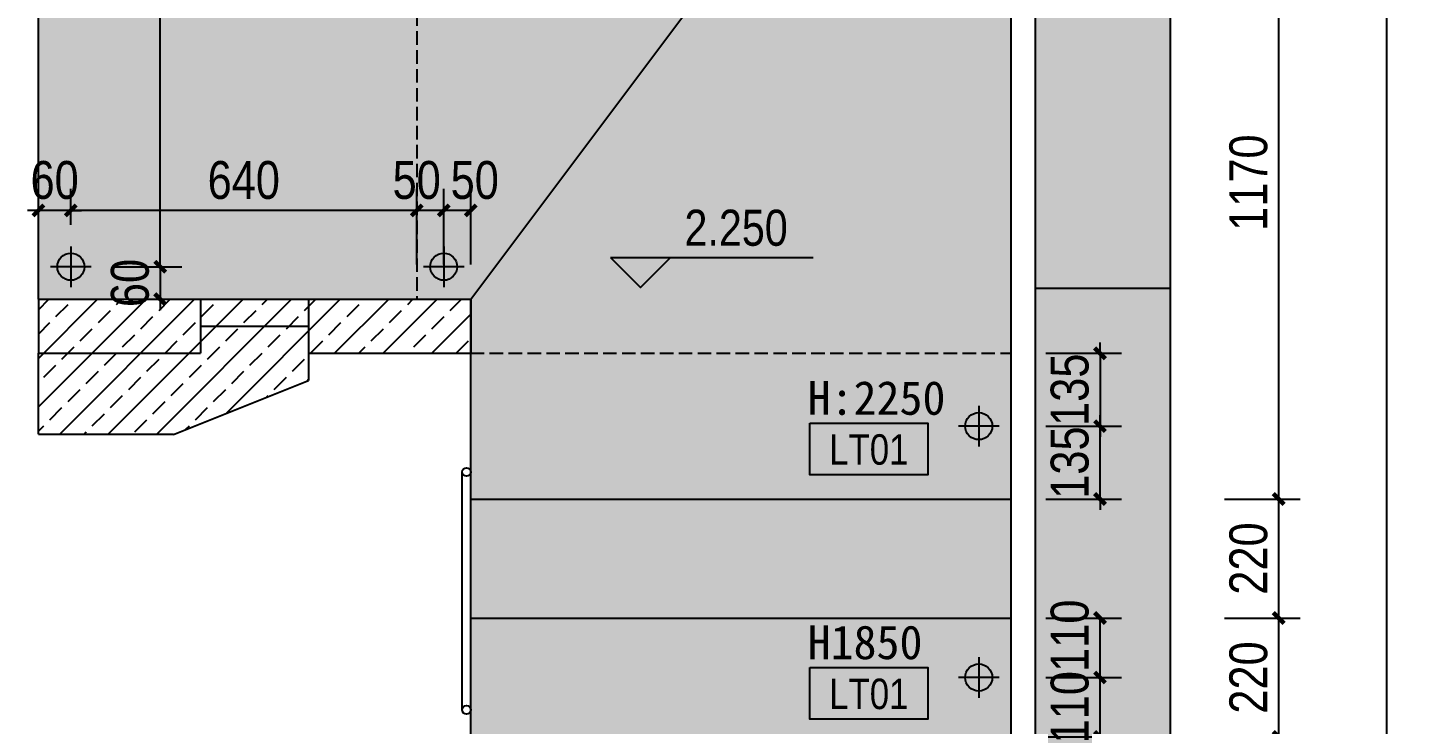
# Model space of a CAD drawing. Extents: x 9928 to 93764, y -101273 to -34887.
# Drawn here: x 39214 to 41769, y -81599 to -80310 of the extents above; entities that cross this region are included whole.
import ezdxf
from ezdxf.enums import TextEntityAlignment as Align

# ---------------------------------------------------------------- set-up
doc = ezdxf.new("R2010")
doc.units = 0
doc.header["$LTSCALE"] = 1000
doc.header["$MEASUREMENT"] = 0
doc.linetypes.add('CENTER', pattern=[2, 1.25, -0.25, 0.25, -0.25])
doc.linetypes.add('DASH', pattern=[0.35, 0.25, -0.1])
doc.layers.add('_0', color=7, linetype='Continuous', lineweight=25)
doc.layers.add('MATERAL LIST-A1$0$MATERAL LIST-A1$0$A-ANNO-NOTE', color=4, linetype='Continuous', lineweight=9)
for name, color, linetype in [('A', 163, 'CENTER'), ('A-ANNO-DIMS', 6, 'Continuous'), ('A-ANNO-NOTE', 4, 'Continuous'), ('A-FLOR-HRAL', 42, 'Continuous'), ('A-FLOR-STRS', 54, 'Continuous'), ('A-FURN-PATT-251', 251, 'Continuous'), ('A-WALL-PATT-252', 252, 'Continuous'), ('LIGHT190', 190, 'Continuous'), ('MATERAL LIST-A1$0$MATERAL LIST-A1$0$A-ANNO-RNME', 1, 'Continuous')]:
    doc.layers.add(name, color=color, linetype=linetype)
doc.styles.add('DIM_T3', font='ARIALN.TTF')
doc.styles.add('EN', font='ARIALN.TTF')
doc.styles.add('MATERAL LIST-A1$0$MATERAL LIST-A1$0$EN1', font='ARIALN.TTF', dxfattribs={"height": 2.5})
doc.dimstyles.new('_TCH_ARCH&&20', dxfattribs={"dimtxt": 70, "dimasz": 20, "dimexe": 40, "dimexo": 40, "dimgap": 20, "dimtad": 1, "dimdec": 0, "dimzin": 0, "dimdsep": 46, "dimtxsty": 'DIM_T3', "dimblk": 'ARCHTICK', "dimcen": 0.09, "dimclrd": 6, "dimclre": 6, "dimclrt": 6, "dimazin": 2, "dimtfac": 1, "dimtdec": 0, "dimtix": 1, "dimtmove": 2, "dimatfit": 3, "dimfxl": 100, "dimfxlon": 1, "dimtolj": 1, "dimtzin": 0, "dimarcsym": 0})

# ---------------------------------------------------------------- blocks, each defined once
blk = doc.blocks.new('aslidufhasldifuhaf')
at = {"layer": 'A-FURN-PATT-251'}
h = blk.add_hatch(dxfattribs=at)
h.set_pattern_fill('碎沙', color=256, scale=20)
h.set_pattern_definition([(37.5, (0, 0), (-1.600031, 48.941324), [0, -38.608, 0, -43.18, 0, -41.275]), (7.5, (0, 0), (44.95233, 71.68251), [0, -20.828, 0, -34.798, 0, -13.335]), (327.5, (-31.24, 0), (79.099237, 0.143718), [0, -12.7, 0, -45.72, 0, -59.69]), (317.5, (-31.24, 0), (76.355645, 22.29293), [0, -6.35, 0, -29.972, 0, -34.29])])
h.paths.add_polyline_path([(19187.9, -90621.1), (19437.9, -90621.1), (19437.9, -76798.2), (19187.9, -76798.2)])
h = blk.add_hatch(dxfattribs=at)
h.set_pattern_fill('大理石', color=256, scale=100)
h.set_pattern_definition([(41.98721, (250, 34.286), (599.99999, 450.00001), [9.6097, -2008.4338]), (68.19859, (107.143, 19.286), (300, 900), [34.6189, -2388.7052]), (60.945396, (100, 2.143), (299.99998, 450.000013), [14.708, -3073.9809]), (90, (107.14, 15), (300, -2e-14), [4.2857, -445.7143]), (71.56505, (247.14, 25.71), (6e-07, 450), [9.0351, -939.6482]), (171.469234, (247.143, 25.714), (-300, 3e-06), [14.4455, -3019.1166]), (79.2157, (227.143, -2.143), (300.000001, 1800), [30.5394, -3176.0943]), (62.132996, (1.429, 135), (1199.9999854, 2250.0000088), [70.2946, -14691.5649]), (0, (5.75, 201), (0, 450), [0, -300]), (64.983107, (200, 282.857), (600.0000015, 1349.999999), [47.2941, -4918.5894]), (81.43911, (315.714, 105), (599.999999, 4049.9999745), [67.177, -14040.0018]), (82.874984, (150, 145.714), (299.999982, 2250.0000023), [34.5525, -7221.4794]), (76.75948, (120, 51.429), (300.000003, 1349.999999), [74.8468, -7784.0652]), (0, (73.23, 51.65), (0, 450), [0, -300]), (0, (78.05, 46.83), (0, 450), [0, -300]), (0, (111.8, 70.9), (0, 450), [0, -300]), (0, (102.15, 123.9), (0, 450), [0, -300]), (59.036243, (137.143, 124.286), (299.999976, 450.000013), [24.9898, -5222.8668]), (0, (149.97, 144.9), (0, 450), [0, -300]), (0, (111.8, 128.7), (0, 450), [0, -300]), (0, (126.26, 157.62), (0, 450), [0, -300]), (0, (111.8, 114.27), (0, 450), [0, -300]), (50.19443, (285.714, 83.57), (300, 450), [11.1575, -2331.9174]), (90, (285.7, 70.7), (300, -2e-14), [12.8571, -437.1428]), (43.66778, (270, 55.714), (900.000001, 899.999998), [21.7242, -4540.3476]), (90, (270, 51.43), (300, -2e-14), [4.2857, -445.7143]), (39.80557, (257.143, 40.714), (599.999986, 450.000018), [16.7362, -3497.8761]), (0, (213, 70.9), (0, 450), [0, -300]), (0, (286.37, 84.5), (0, 450), [0, -300]), (0, (286.37, 84.5), (0, 450), [0, -300]), (29.357753, (292.857, 92.143), (899.999998, 450.000003), [26.2251, -2727.4089]), (0, (285.33, 114.27), (0, 450), [0, -300]), (146.30993, (200, 282.857), (-600.000004, 449.999992), [30.9047, -3214.0914]), (8.130102, (167.143, 222.857), (2999.999979, 449.9999973), [30.3046, -6333.6564]), (47.862405, (100, 214.286), (1200.0000005, 1349.9999987), [40.4566, -8455.4247]), (14.620874, (34.286, 197.143), (1799.999995, 450.0000188), [67.9135, -7063.005]), (0, (58.77, 225.06), (0, 450), [0, -300]), (18.43495, (154.286, 180), (1200, 449.999999), [13.5526, -2832.4972]), (16.69924, (167.14, 184.29), (299.99999, 2.5e-05), [7.4574, -1558.5886]), (101.093723, (174.286, 186.429), (-600.0000052, 3149.9999705), [37.1222, -7758.5496]), (0, (135.9, 205.8), (0, 450), [0, -300]), (0, (167, 223.7), (0, 450), [0, -300]), (0, (126.26, 172.08), (0, 450), [0, -300]), (0, (87.7, 268.4), (0, 450), [0, -300]), (0, (73.23, 249.15), (0, 450), [0, -300]), (44.144903, (150, 276.429), (900.0000015, 900), [33.8439, -7073.3706]), (54.582945, (127.143, 244.286), (300.0000008, 449.9999982), [39.4413, -8243.2212]), (0, (150.4, 276.73), (0, 450), [0, -300]), (0, (106.98, 253.97), (0, 450), [0, -300]), (0, (150.4, 276.73), (0, 450), [0, -300]), (0, (127.2, 243.6), (0, 450), [0, -300]), (75.06858, (197.14, 227.14), (300, 1350), [11.0887, -2317.5375]), (90, (200, 237.86), (300, -2e-14), [45, -405]), (50.19443, (252.86, 426.43), (300, 450), [11.1575, -2331.9174]), (0, (169.64, 331.04), (0, 450), [0, -300]), (0, (179.3, 326.22), (0, 450), [0, -300]), (0, (140.7, 335.86), (0, 450), [0, -300]), (0, (188.9, 388.84), (0, 450), [0, -300]), (53.130102, (220, 362.143), (300, 450), [21.4286, -4478.5713]), (90, (220, 325.7), (300, -2e-14), [36.4286, -413.5714]), (0, (220.05, 326.44), (0, 450), [0, -300]), (23.19859, (242.86, 422.14), (900, 450), [10.8797, -2273.8522]), (66.03751, (240, 415.71), (300, 900), [7.0349, -1470.2938]), (66.03751, (237.14, 409.29), (300, 900), [7.0349, -1470.2938]), (81.869898, (232.857, 379.286), (300.0000013, 2250), [30.3046, -6333.6564]), (90, (260, 435), (300, -2e-14), [10.7143, -439.2857]), (0, (227.05, 450), (0, 450), [0, -300])])
h.paths.add_polyline_path([(18542.9, -84502.1), (19142.9, -84502.1), (19142.9, -80012.1), (18742.9, -80012.1), (18742.9, -77252.1), (18142.9, -77252.1), (18142.9, -78812.1), (17342.9, -78812.1), (17342.9, -80812.6), (18142.9, -80812.6), (18142.9, -81622.1), (18542.9, -81622.1)])
h = blk.add_hatch(dxfattribs=at)
h.set_pattern_fill('ANSI33', color=256, scale=20)
h.set_pattern_definition([(45, (0, 0), (-44.90128, 44.90128), []), (45, (44.9, 0), (-44.90128, 44.90128), [31.75, -15.875])])
h.paths.add_polyline_path([(18142.9, -80812.6), (17842.9, -80812.6), (17842.9, -80912.6), (18142.9, -80912.6)])
h.paths.add_polyline_path([(17842.9, -80812.6), (17642.9, -80812.6), (17642.9, -80862.6), (17842.9, -80862.6)])
h.paths.add_polyline_path([(17842.9, -80912.6), (17842.9, -80862.6), (17642.9, -80862.6), (17642.9, -80912.6), (17342.9, -80912.6), (17342.9, -81062.6), (17592.9, -81062.6), (17842.9, -80962.6)])
h.paths.add_polyline_path([(17642.9, -80812.6), (17342.9, -80812.6), (17342.9, -80912.6), (17642.9, -80912.6)])
at = {"layer": 'A-FLOR-HRAL'}
for p, q in [((17342.9, -80812.6), (18142.9, -80812.6)), ((17342.9, -80812.6), (17342.9, -80912.6)), ((17642.9, -80812.6), (17642.9, -80912.6)), ((17842.9, -80812.6), (17842.9, -80912.6)), ((18142.9, -80812.6), (18142.9, -80912.6)), ((17642.9, -80862.6), (17842.9, -80862.6)), ((17342.9, -80912.6), (17642.9, -80912.6)), ((17842.9, -80912.6), (18142.9, -80912.6))]:
    blk.add_line(p, q, dxfattribs=at)
at = {"layer": 'A-FLOR-HRAL', "color": 1}
for p, q in [((18126.9, -81572.1), (18126.9, -81132.1)), ((18142.9, -81572.1), (18142.9, -81132.1))]:
    blk.add_line(p, q, dxfattribs=at)
for centre in [(18134.9, -81132.1), (18134.9, -81572.1)]:
    blk.add_circle(centre, 8, dxfattribs=at)
at = {"layer": 'A-FLOR-STRS'}
for p, q in [((19187.9, -90621.1), (19187.9, -76798.2)), ((19437.9, -90621.1), (19437.9, -76798.2)), ((17342.9, -80812.6), (17342.9, -78812.1)), ((18142.9, -80812.6), (18742.9, -80012.1)), ((19142.9, -86592.1), (19142.9, -80012.1)), ((17342.9, -80812.6), (18142.9, -80812.6)), ((18142.9, -81622.1), (18142.9, -80812.6)), ((19187.9, -80792.1), (19437.9, -80792.1)), ((18142.9, -81182.1), (19142.9, -81182.1)), ((18142.9, -81402.1), (19142.9, -81402.1))]:
    blk.add_line(p, q, dxfattribs=at)
at = {"layer": 'A-FURN-PATT-251', "linetype": 'DASH', "ltscale": 0.1}
for p, q in [((18042.9, -78812.1), (18042.9, -80812.6)), ((18142.9, -80912.6), (19142.9, -80912.6))]:
    blk.add_line(p, q, dxfattribs=at)
at = {"layer": 'A-WALL-PATT-252'}
for p, q in [((17342.9, -81062.1), (17342.9, -80912.1)), ((17842.9, -80912.6), (17842.9, -80962.6)), ((17592.9, -81062.6), (17842.9, -80962.6)), ((17592.9, -81062.6), (17342.9, -81062.6))]:
    blk.add_line(p, q, dxfattribs=at)
blk = doc.blocks.new('_ArchTick')
at = {"color": 0, "linetype": 'ByBlock', "const_width": 0.4}
blk.add_lwpolyline([(-0.5, -0.5), (0.5, 0.5)], dxfattribs=at)
blk = doc.blocks.new('*D557')
at = {"layer": 'A-ANNO-DIMS', "color": 6, "lineweight": -2, "transparency": 16777216}
for p, q in [((41428.9, -81402.1), (41568.9, -81402.1)), ((41528.9, -81622.1), (41528.9, -81402.1)), ((41428.9, -81622.1), (41568.9, -81622.1))]:
    blk.add_line(p, q, dxfattribs=at)
at = {"layer": 'Defpoints', "color": 0, "transparency": 16777216}
for p in [(41033.9, -81402.1), (41528.9, -81402.1), (41033.9, -81622.1)]:
    blk.add_point(p, dxfattribs=at)
at = {"layer": 'A-ANNO-DIMS', "color": 6, "lineweight": -2, "transparency": 16777216, "xscale": 20, "yscale": 20, "zscale": 20}
for p, rotation in [((41528.9, -81402.1), 90), ((41528.9, -81622.1), 270)]:
    blk.add_blockref('_ArchTick', p, dxfattribs=dict(at, rotation=rotation))
at = {"layer": 'A-ANNO-DIMS', "color": 6, "transparency": 16777216, "insert": (41473.2, -81512.1), "char_height": 70, "attachment_point": 5, "rotation": 90, "style": 'DIM_T3'}
blk.add_mtext('\\A1;220', dxfattribs=at)
blk = doc.blocks.new('*D558')
at = {"layer": 'A-ANNO-DIMS', "color": 6, "lineweight": -2, "transparency": 16777216}
for p, q in [((41428.9, -81182.1), (41568.9, -81182.1)), ((41528.9, -81402.1), (41528.9, -81182.1)), ((41428.9, -81402.1), (41568.9, -81402.1))]:
    blk.add_line(p, q, dxfattribs=at)
at = {"layer": 'Defpoints', "color": 0, "transparency": 16777216}
for p in [(41033.9, -81182.1), (41528.9, -81182.1), (41033.9, -81402.1)]:
    blk.add_point(p, dxfattribs=at)
at = {"layer": 'A-ANNO-DIMS', "color": 6, "lineweight": -2, "transparency": 16777216, "xscale": 20, "yscale": 20, "zscale": 20}
for p, rotation in [((41528.9, -81182.1), 90), ((41528.9, -81402.1), 270)]:
    blk.add_blockref('_ArchTick', p, dxfattribs=dict(at, rotation=rotation))
at = {"layer": 'A-ANNO-DIMS', "color": 6, "transparency": 16777216, "insert": (41473.2, -81292.1), "char_height": 70, "attachment_point": 5, "rotation": 90, "style": 'DIM_T3'}
blk.add_mtext('\\A1;220', dxfattribs=at)
blk = doc.blocks.new('*D559')
at = {"layer": 'A-ANNO-DIMS', "color": 6, "lineweight": -2, "transparency": 16777216}
for p, q in [((41428.9, -80012.1), (41568.9, -80012.1)), ((41528.9, -81182.1), (41528.9, -80012.1)), ((41428.9, -81182.1), (41568.9, -81182.1))]:
    blk.add_line(p, q, dxfattribs=at)
at = {"layer": 'Defpoints', "color": 0, "transparency": 16777216}
for p in [(41033.9, -80012.1), (41528.9, -80012.1), (41033.9, -81182.1)]:
    blk.add_point(p, dxfattribs=at)
at = {"layer": 'A-ANNO-DIMS', "color": 6, "lineweight": -2, "transparency": 16777216, "xscale": 20, "yscale": 20, "zscale": 20}
for p, rotation in [((41528.9, -80012.1), 90), ((41528.9, -81182.1), 270)]:
    blk.add_blockref('_ArchTick', p, dxfattribs=dict(at, rotation=rotation))
at = {"layer": 'A-ANNO-DIMS', "color": 6, "transparency": 16777216, "insert": (41473.2, -80597.1), "char_height": 70, "attachment_point": 5, "rotation": 90, "style": 'DIM_T3'}
blk.add_mtext('\\A1;1170', dxfattribs=at)
blk = doc.blocks.new('*D564')
at = {"layer": 'A-ANNO-DIMS', "color": 6, "lineweight": -2, "transparency": 16777216}
for p, q in [((41628.9, -77792.1), (41768.9, -77792.1)), ((41728.9, -88392.1), (41728.9, -77792.1)), ((41628.9, -88392.1), (41768.9, -88392.1))]:
    blk.add_line(p, q, dxfattribs=at)
at = {"layer": 'Defpoints', "color": 0, "transparency": 16777216}
for p in [(41078.9, -77792.1), (41728.9, -77792.1), (41078.9, -88392.1)]:
    blk.add_point(p, dxfattribs=at)
at = {"layer": 'A-ANNO-DIMS', "color": 6, "lineweight": -2, "transparency": 16777216, "xscale": 20, "yscale": 20, "zscale": 20}
for p, rotation in [((41728.9, -77792.1), 90), ((41728.9, -88392.1), 270)]:
    blk.add_blockref('_ArchTick', p, dxfattribs=dict(at, rotation=rotation))
at = {"layer": 'A-ANNO-DIMS', "color": 6, "transparency": 16777216, "insert": (41673.2, -83092.1), "char_height": 70, "attachment_point": 5, "rotation": 90, "style": 'DIM_T3'}
blk.add_mtext('\\A1;10600', dxfattribs=at)
blk = doc.blocks.new('ASLIDUFHASDF')
at = {"layer": 'A', "ltscale": 0.3}
blk.add_line((19187.9, -90751.2), (19187.9, -76645.8), dxfattribs=at)
blk = doc.blocks.new('dengsdlu')
at = {"layer": 'LIGHT190'}
for p, q in [((357969.3, -144956), (357969.3, -145106)), ((358044.3, -145031), (357894.3, -145031))]:
    blk.add_line(p, q, dxfattribs=at)
blk.add_circle((357969.3, -145031), 50, dxfattribs=at)
blk = doc.blocks.new('*D588')
at = {"layer": 'Defpoints', "color": 0, "transparency": 16777216}
for p in [(51830.3, -81047.3), (51994.7, -81047.3), (51830.3, -81182.1)]:
    blk.add_point(p, dxfattribs=at)
at = {"layer": 'LIGHT190', "lineweight": -2, "transparency": 16777216}
for p, q in [((51994.7, -81047.3), (51994.7, -81027.3)), ((51894.7, -81047.3), (52034.7, -81047.3)), ((51994.7, -81182.1), (51994.7, -81047.3)), ((51894.7, -81182.1), (52034.7, -81182.1)), ((51994.7, -81182.1), (51994.7, -81202.1))]:
    blk.add_line(p, q, dxfattribs=at)
at = {"layer": 'LIGHT190', "lineweight": -2, "transparency": 16777216, "xscale": 20, "yscale": 20, "zscale": 20}
for p, rotation in [((51994.7, -81047.3), 270), ((51994.7, -81182.1), 90)]:
    blk.add_blockref('_ArchTick', p, dxfattribs=dict(at, rotation=rotation))
at = {"layer": 'LIGHT190', "transparency": 16777216, "insert": (51938.9, -81114.7), "char_height": 70, "attachment_point": 5, "rotation": 90, "style": 'DIM_T3'}
blk.add_mtext('\\A1;135', dxfattribs=at)
blk = doc.blocks.new('*D592')
at = {"layer": 'Defpoints', "color": 0, "transparency": 16777216}
for p in [(51807.8, -81512.1), (51994.7, -81512.1), (51830.3, -81622.1)]:
    blk.add_point(p, dxfattribs=at)
at = {"layer": 'LIGHT190', "lineweight": -2, "transparency": 16777216}
for p, q in [((51994.7, -81512.1), (51994.7, -81492.1)), ((51894.7, -81512.1), (52034.7, -81512.1)), ((51994.7, -81622.1), (51994.7, -81512.1)), ((51894.7, -81622.1), (52034.7, -81622.1)), ((51994.7, -81622.1), (51994.7, -81642.1))]:
    blk.add_line(p, q, dxfattribs=at)
at = {"layer": 'LIGHT190', "lineweight": -2, "transparency": 16777216, "xscale": 20, "yscale": 20, "zscale": 20}
for p, rotation in [((51994.7, -81512.1), 270), ((51994.7, -81622.1), 90)]:
    blk.add_blockref('_ArchTick', p, dxfattribs=dict(at, rotation=rotation))
at = {"layer": 'LIGHT190', "transparency": 16777216, "insert": (51938.9, -81567.1), "char_height": 70, "attachment_point": 5, "rotation": 90, "style": 'DIM_T3'}
blk.add_mtext('\\A1;110', dxfattribs=at)
blk = doc.blocks.new('*D593')
at = {"layer": 'Defpoints', "color": 0, "transparency": 16777216}
for p in [(51830.3, -81402.1), (51994.7, -81402.1), (51807.8, -81512.1)]:
    blk.add_point(p, dxfattribs=at)
at = {"layer": 'LIGHT190', "lineweight": -2, "transparency": 16777216}
for p, q in [((51894.7, -81402.1), (52034.7, -81402.1)), ((51994.7, -81512.1), (51994.7, -81402.1)), ((51894.7, -81512.1), (52034.7, -81512.1))]:
    blk.add_line(p, q, dxfattribs=at)
at = {"layer": 'LIGHT190', "lineweight": -2, "transparency": 16777216, "xscale": 20, "yscale": 20, "zscale": 20}
for p, rotation in [((51994.7, -81402.1), 90), ((51994.7, -81512.1), 270)]:
    blk.add_blockref('_ArchTick', p, dxfattribs=dict(at, rotation=rotation))
at = {"layer": 'LIGHT190', "transparency": 16777216, "insert": (51938.9, -81434.9), "char_height": 70, "attachment_point": 5, "rotation": 90, "style": 'DIM_T3'}
blk.add_mtext('\\A1;110', dxfattribs=at)
blk = doc.blocks.new('*D596')
at = {"layer": 'Defpoints', "color": 0, "transparency": 16777216}
for p in [(50780.3, -80648.4), (50780.3, -80790.1), (50830.3, -80812.6)]:
    blk.add_point(p, dxfattribs=at)
at = {"layer": 'LIGHT190', "lineweight": -2, "transparency": 16777216}
for p, q in [((50780.3, -80748.4), (50780.3, -80608.4)), ((50830.3, -80748.4), (50830.3, -80608.4)), ((50830.3, -80648.4), (50780.3, -80648.4))]:
    blk.add_line(p, q, dxfattribs=at)
at = {"layer": 'LIGHT190', "lineweight": -2, "transparency": 16777216, "xscale": 20, "yscale": 20, "zscale": 20, "rotation": 180}
blk.add_blockref('_ArchTick', (50780.3, -80648.4), dxfattribs=at)
at = {"layer": 'LIGHT190', "lineweight": -2, "transparency": 16777216, "xscale": 20, "yscale": 20, "zscale": 20}
blk.add_blockref('_ArchTick', (50830.3, -80648.4), dxfattribs=at)
at = {"layer": 'LIGHT190', "transparency": 16777216, "insert": (50837.7, -80592.6), "char_height": 70, "attachment_point": 5, "style": 'DIM_T3'}
blk.add_mtext('\\A1;50', dxfattribs=at)
blk = doc.blocks.new('*D597')
at = {"layer": 'Defpoints', "color": 0, "transparency": 16777216}
for p in [(50730.3, -80648.4), (50730.3, -80812.6), (50780.3, -80790.1)]:
    blk.add_point(p, dxfattribs=at)
at = {"layer": 'LIGHT190', "lineweight": -2, "transparency": 16777216}
for p, q in [((50730.3, -80748.4), (50730.3, -80608.4)), ((50780.3, -80748.4), (50780.3, -80608.4)), ((50780.3, -80648.4), (50730.3, -80648.4))]:
    blk.add_line(p, q, dxfattribs=at)
at = {"layer": 'LIGHT190', "lineweight": -2, "transparency": 16777216, "xscale": 20, "yscale": 20, "zscale": 20, "rotation": 180}
blk.add_blockref('_ArchTick', (50730.3, -80648.4), dxfattribs=at)
at = {"layer": 'LIGHT190', "lineweight": -2, "transparency": 16777216, "xscale": 20, "yscale": 20, "zscale": 20}
blk.add_blockref('_ArchTick', (50780.3, -80648.4), dxfattribs=at)
at = {"layer": 'LIGHT190', "transparency": 16777216, "insert": (50730.3, -80592.6), "char_height": 70, "attachment_point": 5, "style": 'DIM_T3'}
blk.add_mtext('\\A1;50', dxfattribs=at)
blk = doc.blocks.new('*D598')
at = {"layer": 'Defpoints', "color": 0, "transparency": 16777216}
for p in [(50090.3, -80648.4), (50090.3, -80715.1), (50730.3, -80812.6)]:
    blk.add_point(p, dxfattribs=at)
at = {"layer": 'LIGHT190', "lineweight": -2, "transparency": 16777216}
for p, q in [((50090.3, -80675.1), (50090.3, -80608.4)), ((50730.3, -80748.4), (50730.3, -80608.4)), ((50730.3, -80648.4), (50090.3, -80648.4))]:
    blk.add_line(p, q, dxfattribs=at)
at = {"layer": 'LIGHT190', "lineweight": -2, "transparency": 16777216, "xscale": 20, "yscale": 20, "zscale": 20, "rotation": 180}
blk.add_blockref('_ArchTick', (50090.3, -80648.4), dxfattribs=at)
at = {"layer": 'LIGHT190', "lineweight": -2, "transparency": 16777216, "xscale": 20, "yscale": 20, "zscale": 20}
blk.add_blockref('_ArchTick', (50730.3, -80648.4), dxfattribs=at)
at = {"layer": 'LIGHT190', "transparency": 16777216, "insert": (50410.3, -80592.6), "char_height": 70, "attachment_point": 5, "style": 'DIM_T3'}
blk.add_mtext('\\A1;640', dxfattribs=at)
blk = doc.blocks.new('*D599')
at = {"layer": 'Defpoints', "color": 0, "transparency": 16777216}
for p in [(50030.3, -80648.4), (50090.3, -80715.1), (50030.3, -80812.6)]:
    blk.add_point(p, dxfattribs=at)
at = {"layer": 'LIGHT190', "lineweight": -2, "transparency": 16777216}
for p, q in [((50030.3, -80748.4), (50030.3, -80608.4)), ((50090.3, -80675.1), (50090.3, -80608.4)), ((50030.3, -80648.4), (50010.3, -80648.4)), ((50090.3, -80648.4), (50030.3, -80648.4)), ((50090.3, -80648.4), (50110.3, -80648.4))]:
    blk.add_line(p, q, dxfattribs=at)
at = {"layer": 'LIGHT190', "lineweight": -2, "transparency": 16777216, "xscale": 20, "yscale": 20, "zscale": 20}
blk.add_blockref('_ArchTick', (50030.3, -80648.4), dxfattribs=at)
at = {"layer": 'LIGHT190', "lineweight": -2, "transparency": 16777216, "xscale": 20, "yscale": 20, "zscale": 20, "rotation": 180}
blk.add_blockref('_ArchTick', (50090.3, -80648.4), dxfattribs=at)
at = {"layer": 'LIGHT190', "transparency": 16777216, "insert": (50060.3, -80592.6), "char_height": 70, "attachment_point": 5, "style": 'DIM_T3'}
blk.add_mtext('\\A1;60', dxfattribs=at)
blk = doc.blocks.new('*D600')
at = {"layer": 'Defpoints', "color": 0, "transparency": 16777216}
for p in [(50127.8, -80752.6), (50127.8, -80812.6), (50255.6, -80812.6)]:
    blk.add_point(p, dxfattribs=at)
at = {"layer": 'LIGHT190', "lineweight": -2, "transparency": 16777216}
for p, q in [((50255.6, -80752.6), (50255.6, -80732.6)), ((50167.8, -80752.6), (50295.6, -80752.6)), ((50255.6, -80752.6), (50255.6, -80812.6)), ((50167.8, -80812.6), (50295.6, -80812.6)), ((50255.6, -80812.6), (50255.6, -80832.6))]:
    blk.add_line(p, q, dxfattribs=at)
at = {"layer": 'LIGHT190', "lineweight": -2, "transparency": 16777216, "xscale": 20, "yscale": 20, "zscale": 20}
for p, rotation in [((50255.6, -80752.6), 270), ((50255.6, -80812.6), 90)]:
    blk.add_blockref('_ArchTick', p, dxfattribs=dict(at, rotation=rotation))
at = {"layer": 'LIGHT190', "transparency": 16777216, "insert": (50199.9, -80782.6), "char_height": 70, "attachment_point": 5, "rotation": 90, "style": 'DIM_T3'}
blk.add_mtext('\\A1;60', dxfattribs=at)
blk = doc.blocks.new('*D601')
at = {"layer": 'Defpoints', "color": 0, "transparency": 16777216}
for p in [(50127.8, -78872.6), (50255.6, -78872.6), (50127.8, -80752.6)]:
    blk.add_point(p, dxfattribs=at)
at = {"layer": 'LIGHT190', "lineweight": -2, "transparency": 16777216}
for p, q in [((50167.8, -78872.6), (50295.6, -78872.6)), ((50255.6, -80752.6), (50255.6, -78872.6)), ((50167.8, -80752.6), (50295.6, -80752.6))]:
    blk.add_line(p, q, dxfattribs=at)
at = {"layer": 'LIGHT190', "lineweight": -2, "transparency": 16777216, "xscale": 20, "yscale": 20, "zscale": 20}
for p, rotation in [((50255.6, -78872.6), 90), ((50255.6, -80752.6), 270)]:
    blk.add_blockref('_ArchTick', p, dxfattribs=dict(at, rotation=rotation))
at = {"layer": 'LIGHT190', "transparency": 16777216, "insert": (50199.9, -79812.6), "char_height": 70, "attachment_point": 5, "rotation": 90, "style": 'DIM_T3'}
blk.add_mtext('\\A1;1880', dxfattribs=at)
blk = doc.blocks.new('*D576')
at = {"layer": 'Defpoints', "color": 0, "transparency": 16777216}
for p in [(51830.3, -80912.6), (51830.3, -81047.3), (51994.7, -81047.3)]:
    blk.add_point(p, dxfattribs=at)
at = {"layer": 'LIGHT190', "lineweight": -2, "transparency": 16777216}
for p, q in [((51894.7, -80912.6), (52034.7, -80912.6)), ((51994.7, -80912.6), (51994.7, -80892.6)), ((51994.7, -80912.6), (51994.7, -81047.3)), ((51894.7, -81047.3), (52034.7, -81047.3)), ((51994.7, -81047.3), (51994.7, -81067.3))]:
    blk.add_line(p, q, dxfattribs=at)
at = {"layer": 'LIGHT190', "lineweight": -2, "transparency": 16777216, "xscale": 20, "yscale": 20, "zscale": 20}
for p, rotation in [((51994.7, -80912.6), 270), ((51994.7, -81047.3), 90)]:
    blk.add_blockref('_ArchTick', p, dxfattribs=dict(at, rotation=rotation))
at = {"layer": 'LIGHT190', "transparency": 16777216, "insert": (51938.9, -80980), "char_height": 70, "attachment_point": 5, "rotation": 90, "style": 'DIM_T3'}
blk.add_mtext('\\A1;135', dxfattribs=at)
blk = doc.blocks.new('MATERAL LIST-A1$0$MATERAL LIST-A1$0$MATID')
blk.add_lwpolyline([(0, 3.4), (7.75, 3.4), (7.75, 0), (0, 0)], close=True)
at = {"style": 'MATERAL LIST-A1$0$MATERAL LIST-A1$0$EN1'}
blk.add_attdef('XX-XX', text='', height=2, dxfattribs=at).set_placement((175.668, 0.673), align=Align.CENTER)
blk = doc.blocks.new('DFGHFGH')
at = {"layer": 'A-ANNO-NOTE'}
blk.add_line((367305.1, -290440.9), (368431.1, -290440.9), dxfattribs=at)
blk.add_lwpolyline([(367305.1, -290440.9), (367471.4, -290607.2), (367637.6, -290440.9)], dxfattribs=at)
at = {"layer": 'A-ANNO-NOTE', "style": 'EN'}
blk.add_attdef('±0.000', (367715.9, -290376.4), '', height=200, dxfattribs=at)
blk = doc.blocks.new('dengju 2')
at = {"layer": 'LIGHT190', "xscale": 0.5, "yscale": 0.5, "zscale": 0.5}
for p in [(-128894.3, -8237.1), (-128204.3, -8237.1), (-127214.3, -8531.8), (-127214.3, -8996.6)]:
    blk.add_blockref('dengsdlu', p, dxfattribs=at)
at = {"layer": 'MATERAL LIST-A1$0$MATERAL LIST-A1$0$A-ANNO-RNME'}
ref = blk.add_blockref('MATERAL LIST-A1$0$MATERAL LIST-A1$0$MATID', (51457.9, -81137.5), dxfattribs=dict(at, xscale=28.12499999999996, yscale=28.12499999999996, zscale=28.12499999999996))
ref.add_attrib('XX-XX', 'LT01', dxfattribs={"layer": '0', "height": 56.25, "style": 'MATERAL LIST-A1$0$MATERAL LIST-A1$0$EN1'}).set_placement((51566.9, -81118.6), align=Align.CENTER)
ref = blk.add_blockref('MATERAL LIST-A1$0$MATERAL LIST-A1$0$MATID', (51457.9, -81589.4), dxfattribs=dict(at, xscale=28.12499999999996, yscale=28.12499999999996, zscale=28.12499999999996))
ref.add_attrib('XX-XX', 'LT01', dxfattribs={"layer": '0', "height": 56.25, "style": 'MATERAL LIST-A1$0$MATERAL LIST-A1$0$EN1'}).set_placement((51566.9, -81570.5), align=Align.CENTER)
at = {"layer": 'MATERAL LIST-A1$0$MATERAL LIST-A1$0$A-ANNO-NOTE', "char_height": 62.5, "width": 333.87, "attachment_point": 1, "style": 'MATERAL LIST-A1$0$MATERAL LIST-A1$0$EN1'}
for s, insert in [('{\\fSimSun|b0|i0|c134|p2;H:\\fSimSun|b0|i0|c0|p2;225\\fSimSun|b0|i0|c134|p2;0}', (51453.6, -80963.8)), ('{\\fSimSun|b0|i0|c134|p2;H\\fSimSun|b0|i0|c0|p2;185\\fSimSun|b0|i0|c134|p2;0}', (51453.6, -81415.7))]:
    blk.add_mtext(s, dxfattribs=dict(at, insert=insert))
at = {"layer": 'LIGHT190'}
for base, p1, p2, angle, picture, middle in [((50255.6, -78872.6), (50127.8, -80752.6), (50127.8, -78872.6), 90, '*D601', (50199.9, -79812.6)), ((50255.6, -80812.6), (50127.8, -80752.6), (50127.8, -80812.6), 90, '*D600', (50199.9, -80782.6)), ((51994.7, -81047.3), (51830.3, -80912.6), (51830.3, -81047.3), 270, '*D576', (51938.9, -80980)), ((51994.7, -81047.3), (51830.3, -81182.1), (51830.3, -81047.3), 90, '*D588', (51938.9, -81114.7)), ((51994.7, -81512.1), (51830.3, -81622.1), (51807.8, -81512.1), 90, '*D592', (51938.9, -81567.1))]:
    dim = blk.add_linear_dim(base=base, p1=p1, p2=p2, angle=angle, dimstyle='_TCH_ARCH&&20', override={"dimclrd": 256, "dimclre": 256, "dimclrt": 256}, dxfattribs=at)
    dim.commit()
    dim.dimension.update_dxf_attribs({"geometry": picture, "text_midpoint": middle})
for base, p1, p2, picture, middle in [((50030.3, -80648.4), (50090.3, -80715.1), (50030.3, -80812.6), '*D599', (50060.3, -80592.6)), ((50090.3, -80648.4), (50730.3, -80812.6), (50090.3, -80715.1), '*D598', (50410.3, -80592.6))]:
    dim = blk.add_linear_dim(base=base, p1=p1, p2=p2, dimstyle='_TCH_ARCH&&20', override={"dimclrd": 256, "dimclre": 256, "dimclrt": 256}, dxfattribs=at)
    dim.commit()
    dim.dimension.update_dxf_attribs({"geometry": picture, "text_midpoint": middle})
for base, p1, p2, picture, middle in [((50730.3, -80648.4), (50780.3, -80790.1), (50730.3, -80812.6), '*D597', (50730.3, -80592.6)), ((50780.3, -80648.4), (50830.3, -80812.6), (50780.3, -80790.1), '*D596', (50837.7, -80592.6))]:
    dim = blk.add_linear_dim(base=base, p1=p1, p2=p2, dimstyle='_TCH_ARCH&&20', override={"dimclrd": 256, "dimclre": 256, "dimclrt": 256}, dxfattribs=at)
    dim.commit()
    dim.dimension.update_dxf_attribs({"geometry": picture, "text_midpoint": middle, "dimtype": 128})
dim = blk.add_linear_dim(base=(51994.7, -81402.1), p1=(51807.8, -81512.1), p2=(51830.3, -81402.1), angle=90, dimstyle='_TCH_ARCH&&20', override={"dimclrd": 256, "dimclre": 256, "dimclrt": 256}, dxfattribs=at)
dim.commit()
dim.dimension.update_dxf_attribs({"geometry": '*D593', "text_midpoint": (51938.9, -81434.9), "dimtype": 128})

msp = doc.modelspace()

# ---------------------------------------------------------------- block references
for name, p in [('aslidufhasldifuhaf', (21891, 0)), ('dengju 2', (-10796.4, 0))]:
    msp.add_blockref(name, p)
at = {"layer": '_0', "color": 6}
msp.add_blockref('ASLIDUFHASDF', (21891, 0), dxfattribs=at)
at = {"layer": 'A-ANNO-NOTE', "xscale": 0.3333333333333334, "yscale": 0.3333333333333334, "zscale": 0.3333333333333334}
msp.add_blockref('DFGHFGH', (-82142.6, 16078.4), dxfattribs=at).add_auto_attribs({'±0.000': '2.250'})

# ---------------------------------------------------------------- dimensions: what is measured, and where the dimension line sits
at = {"layer": 'A-ANNO-DIMS'}
for base, p1, p2, picture, middle in [((41728.9, -77792.1), (41078.9, -88392.1), (41078.9, -77792.1), '*D564', (41673.2, -83092.1)), ((41528.9, -80012.1), (41033.9, -81182.1), (41033.9, -80012.1), '*D559', (41473.2, -80597.1)), ((41528.9, -81182.1), (41033.9, -81402.1), (41033.9, -81182.1), '*D558', (41473.2, -81292.1)), ((41528.9, -81402.1), (41033.9, -81622.1), (41033.9, -81402.1), '*D557', (41473.2, -81512.1))]:
    dim = msp.add_linear_dim(base=base, p1=p1, p2=p2, angle=90, dimstyle='_TCH_ARCH&&20', dxfattribs=at)
    dim.commit()
    dim.dimension.update_dxf_attribs({"geometry": picture, "text_midpoint": middle})

doc.saveas('drawing.dxf')
